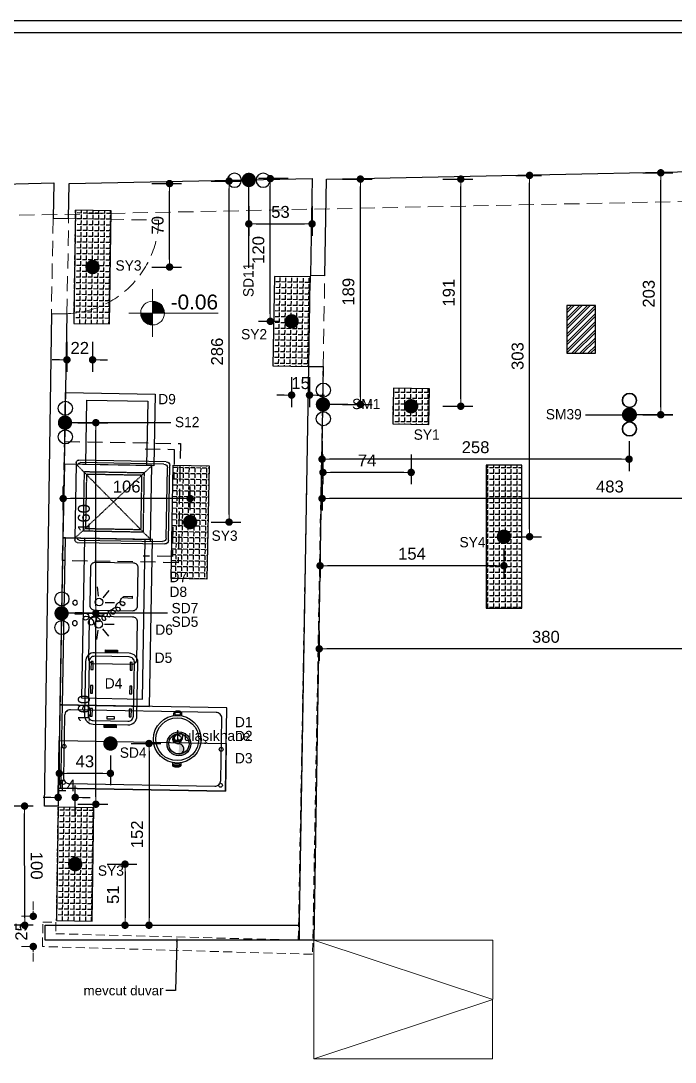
# Model space of a CAD drawing. Header units: centimetres. Extents: x 5488 to 20269, y -31398 to -19684.
# Drawn here: x 17344 to 17892, y -22799 to -21925 of the extents above; entities that cross this region are included whole.
import ezdxf
from ezdxf import colors
from ezdxf.entities.mleader import LeaderData, LeaderLine
from ezdxf.enums import TextEntityAlignment as Align
from ezdxf.math import Vec2, Vec3

# ---------------------------------------------------------------- set-up
doc = ezdxf.new("R2010")
doc.units = ezdxf.units.CM
doc.header["$PDMODE"] = 1
for name, pattern in [('( Hidden )', [0.375, 0.25, -0.125]), ('DASHDOT', [25.4, 12.7, -6.35, 0, -6.35]), ('DASHED', [0.75, 0.5, -0.25]), ('HIDDEN', [9.525, 6.35, -3.175]), ('HIDDENX2', [19.05, 12.7, -6.35])]:
    doc.linetypes.add(name, pattern=pattern)
for name, color, linetype, lineweight in [('CRC_plan_kot', 4, 'Continuous', 20), ('CRC_plan_kot_isim', 3, 'Continuous', 20), ('xxx_Auto_DIMENSION_INTERIOR', 33, 'Continuous', 0), ('xxx_Auto_Duvar_Duvar Gorunus 02', 251, 'Continuous', 9), ('xxx_Auto_Duvar_Duvar Plan Kesit', 7, 'Continuous', 30), ('xxx_Auto_Kaplama_Ahşap Tarama', 16, 'Continuous', 5), ('xxx_Auto_Merdiven_Merdiven', 163, 'Continuous', 15), ('xxx_Auto_Tasiyici_Betonarme', 1, 'Continuous', 30), ('xxx_Auto_Tefris_Silik', 252, 'Continuous', 13), ('xxx_Auto_Yardimci_Yazi', 7, 'Continuous', 9)]:
    doc.layers.add(name, color=color, linetype=linetype, lineweight=lineweight)
for name, color, linetype in [('S2000-002 Çizgi', 7, 'Continuous'), ('S2000-019 Su Tes İşaretler', 5, 'Continuous'), ('SIH', 4, 'Continuous'), ('SU', 152, 'Continuous'), ('wall', 4, 'Continuous')]:
    doc.layers.add(name, color=color, linetype=linetype)
doc.styles.add('a_Arial-50', font='arial.ttf', dxfattribs={"height": 0.125})
doc.styles.add('AUTOBAN', font='')
doc.styles.get("Standard").update_dxf_attribs({"font": 'arial.ttf'})
doc.styles.add('TAKSİM', font='GOTHIC.TTF', dxfattribs={"height": 20})
doc.styles.get('AUTOBAN').set_extended_font_data('Helvetica Normal Tr')
doc.dimstyles.new('AUTO_DIM_1-50', dxfattribs={"dimtxt": 10, "dimasz": 6.25, "dimexe": 10, "dimexo": 10, "dimgap": 5, "dimtad": 1, "dimdec": 0, "dimzin": 0, "dimdsep": 46, "dimtxsty": 'AUTOBAN', "dimblk": 'DOT', "dimcen": 5, "dimclrd": 256, "dimclre": 256, "dimclrt": 256, "dimadec": 0, "dimazin": 0, "dimtfac": 1, "dimtdec": 0, "dimtix": 1, "dimtofl": 0, "dimtmove": 1, "dimatfit": 3, "dimfxl": 15, "dimfxlon": 1, "dimtolj": 1, "dimtzin": 0, "dimlwd": -1, "dimlwe": -1, "dimarcsym": 0})
pattern_1 = [(178.961003, (0, -21.078), (-0.088661, -4.8886961), [3.556, -1.3335]), (268.961003, (0, -21.078), (4.8886961, -0.088661), [3.556, -1.3335])]

# ---------------------------------------------------------------- blocks, each defined once
blk = doc.blocks.new('level_50')
for points in [[(10, 0, 0.414214), (0, 10), (0, 0)], [(0, 0), (-10, 0, 0.414214), (0, -10)]]:
    blk.add_hatch(color=256).paths.add_polyline_path(points)
for p, q in [((0, 0), (0, 20)), ((-20, 0), (0, 0)), ((0, -20), (0, 0)), ((0, 0), (55, 0))]:
    blk.add_line(p, q)
blk.add_circle((0, 0), 10)
blk = doc.blocks.new('level')
blk.add_blockref('level_50', (0, 0))
at = {"layer": 'xxx_Auto_Yardimci_Yazi', "style": 'a_Arial-50'}
blk.add_attdef('LEVEL', text='', height=12.5, dxfattribs=at).set_placement((35, 3), align=Align.CENTER)
blk = doc.blocks.new('PLAN KOT')
at = {"layer": 'CRC_plan_kot'}
ref = blk.add_blockref('level', (-1490.6, 2495.2), dxfattribs=at)
ref.add_attrib('LEVEL', '-0.06', dxfattribs={"layer": 'CRC_plan_kot_isim', "height": 12.5, "style": 'a_Arial-50'}).set_placement((-1455.6, 2498.2), align=Align.CENTER)
blk = doc.blocks.new('_DOT')
at = {"color": 0, "linetype": 'ByBlock', "lineweight": 0}
blk.add_line((-0.5, 0), (-1, 0), dxfattribs=at)
at = {"linetype": 'ByBlock', "lineweight": 0, "const_width": 0.5}
blk.add_lwpolyline([(-0.25, 0, 1), (0.25, 0, 1)], format="xyb", close=True, dxfattribs=at)
blk = doc.blocks.new('*D205')
at = {"layer": 'Defpoints', "color": 0, "linetype": '( Hidden )', "ltscale": 30, "transparency": 16777216}
for p in [(17354.01, -22676.83), (17361.77, -22676.83), (17361.77, -22702.2)]:
    blk.add_point(p, dxfattribs=at)
at = {"layer": 'xxx_Auto_Duvar_Duvar Gorunus 02', "ltscale": 30, "transparency": 16777216}
for p, q in [((17354.01, -22670.58), (17354.01, -22664.33)), ((17354.01, -22676.83), (17344.01, -22676.83)), ((17354.01, -22702.2), (17344.01, -22702.2)), ((17354.01, -22708.45), (17354.01, -22714.7))]:
    blk.add_line(p, q, dxfattribs=at)
at = {"layer": 'xxx_Auto_Duvar_Duvar Gorunus 02', "linetype": '( Hidden )', "ltscale": 30, "transparency": 16777216, "xscale": 6.25, "yscale": 6.25, "zscale": 6.25}
for p, rotation in [((17354.01, -22676.83), 270), ((17354.01, -22702.2), 90)]:
    blk.add_blockref('_DOT', p, dxfattribs=dict(at, rotation=rotation))
at = {"layer": 'xxx_Auto_Duvar_Duvar Gorunus 02', "linetype": '( Hidden )', "ltscale": 30, "transparency": 16777216, "insert": (17344.01, -22689.51), "char_height": 10, "attachment_point": 5, "rotation": 90, "style": 'AUTOBAN'}
blk.add_mtext('\\A1;25', dxfattribs=at)
blk = doc.blocks.new('k2')
at = {"layer": 'xxx_Auto_Tasiyici_Betonarme'}
blk.add_lwpolyline([(-0.24, 0), (-0.24, -0.4), (0, -0.4), (0, 0)], close=True, dxfattribs=at)
blk = doc.blocks.new('*D204')
at = {"transparency": 16777216}
for p, q in [((17353.86, -22584.34), (17336.74, -22584.37)), ((17346.87, -22678.1), (17346.74, -22590.6)), ((17354.01, -22684.34), (17336.88, -22684.36))]:
    blk.add_line(p, q, dxfattribs=at)
at = {"layer": 'Defpoints', "color": 0, "transparency": 16777216}
for p in [(17346.74, -22584.35), (17363.86, -22584.33), (17364.01, -22684.32)]:
    blk.add_point(p, dxfattribs=at)
at = {"transparency": 16777216, "xscale": 6.25, "yscale": 6.25, "zscale": 6.25}
for p, rotation in [((17346.74, -22584.35), 90.0836130230831), ((17346.88, -22684.35), 270.0836130230831)]:
    blk.add_blockref('_DOT', p, dxfattribs=dict(at, rotation=rotation))
at = {"transparency": 16777216, "insert": (17356.81, -22634.34), "char_height": 10, "attachment_point": 5, "rotation": 270.08361, "style": 'AUTOBAN'}
blk.add_mtext('\\A1;100', dxfattribs=at)
blk = doc.blocks.new('A$C7E7D3E18')
at = {"layer": 'SIH', "linetype": 'Continuous', "const_width": 6}
blk.add_lwpolyline([(3, 6, 1), (9, 6, 1)], format="xyb", close=True, dxfattribs=at)
blk = doc.blocks.new('A$C6E87713E')
at = {"layer": 'S2000-019 Su Tes İşaretler'}
for centre in [(5.89, 6.3), (29.89, 6.3)]:
    blk.add_circle(centre, 5.89, dxfattribs=at)
blk.add_blockref('A$C7E7D3E18', (11.95, 0))
blk = doc.blocks.new('*D270')
at = {"transparency": 16777216}
for p, q in [((17697.61, -22058.28), (17722.61, -22058.28)), ((17712.61, -22242.62), (17712.61, -22064.53)), ((17697.61, -22248.87), (17722.61, -22248.87))]:
    blk.add_line(p, q, dxfattribs=at)
at = {"layer": 'Defpoints', "color": 0, "transparency": 16777216}
for p in [(17599.96, -22058.28), (17712.61, -22058.28), (17670.99, -22248.87)]:
    blk.add_point(p, dxfattribs=at)
at = {"transparency": 16777216, "xscale": 6.25, "yscale": 6.25, "zscale": 6.25}
for p, rotation in [((17712.61, -22058.28), 90), ((17712.61, -22248.87), 270)]:
    blk.add_blockref('_DOT', p, dxfattribs=dict(at, rotation=rotation))
at = {"transparency": 16777216, "insert": (17702.61, -22153.58), "char_height": 10, "attachment_point": 5, "rotation": 90, "style": 'AUTOBAN'}
blk.add_mtext('\\A1;191', dxfattribs=at)
blk = doc.blocks.new('*D271')
at = {"transparency": 16777216}
for p, q in [((17597, -22289.38), (17597, -22314.38)), ((17670.99, -22289.38), (17670.99, -22314.38)), ((17664.74, -22304.38), (17603.25, -22304.38))]:
    blk.add_line(p, q, dxfattribs=at)
at = {"layer": 'Defpoints', "color": 0, "transparency": 16777216}
for p in [(17597, -22250.38), (17670.99, -22248.87), (17597, -22304.38)]:
    blk.add_point(p, dxfattribs=at)
at = {"transparency": 16777216, "xscale": 6.25, "yscale": 6.25, "zscale": 6.25, "rotation": 180}
blk.add_blockref('_DOT', (17597, -22304.38), dxfattribs=at)
at = {"transparency": 16777216, "xscale": 6.25, "yscale": 6.25, "zscale": 6.25}
blk.add_blockref('_DOT', (17670.99, -22304.38), dxfattribs=at)
at = {"transparency": 16777216, "insert": (17634, -22294.38), "char_height": 10, "attachment_point": 5, "style": 'AUTOBAN'}
blk.add_mtext('\\A1;74', dxfattribs=at)
blk = doc.blocks.new('*D272')
at = {"transparency": 16777216}
for p, q in [((17594.58, -22368.34), (17594.58, -22392.71)), ((17748.77, -22368.34), (17748.77, -22392.71)), ((17742.52, -22382.71), (17600.83, -22382.71))]:
    blk.add_line(p, q, dxfattribs=at)
at = {"layer": 'Defpoints', "color": 0, "transparency": 16777216}
for p in [(17594.58, -22358.34), (17748.77, -22358.34), (17594.58, -22382.71)]:
    blk.add_point(p, dxfattribs=at)
at = {"transparency": 16777216, "xscale": 6.25, "yscale": 6.25, "zscale": 6.25, "rotation": 180}
blk.add_blockref('_DOT', (17594.58, -22382.71), dxfattribs=at)
at = {"transparency": 16777216, "xscale": 6.25, "yscale": 6.25, "zscale": 6.25}
blk.add_blockref('_DOT', (17748.77, -22382.71), dxfattribs=at)
at = {"transparency": 16777216, "insert": (17671.67, -22372.71), "char_height": 10, "attachment_point": 5, "style": 'AUTOBAN'}
blk.add_mtext('\\A1;154', dxfattribs=at)
blk = doc.blocks.new('*D273')
at = {"transparency": 16777216}
for p, q in [((17758.77, -22055.19), (17780.31, -22055.19)), ((17770.31, -22352.09), (17770.31, -22061.44)), ((17758.77, -22358.34), (17780.31, -22358.34))]:
    blk.add_line(p, q, dxfattribs=at)
at = {"layer": 'Defpoints', "color": 0, "transparency": 16777216}
for p in [(17748.77, -22055.19), (17770.31, -22055.19), (17748.77, -22358.34)]:
    blk.add_point(p, dxfattribs=at)
at = {"transparency": 16777216, "xscale": 6.25, "yscale": 6.25, "zscale": 6.25}
for p, rotation in [((17770.31, -22055.19), 90), ((17770.31, -22358.34), 270)]:
    blk.add_blockref('_DOT', p, dxfattribs=dict(at, rotation=rotation))
at = {"transparency": 16777216, "insert": (17760.31, -22206.77), "char_height": 10, "attachment_point": 5, "rotation": 90, "style": 'AUTOBAN'}
blk.add_mtext('\\A1;303', dxfattribs=at)
blk = doc.blocks.new('*D277')
at = {"transparency": 16777216}
for p, q in [((17865.35, -22053), (17890.35, -22053)), ((17880.35, -22249.75), (17880.35, -22059.25)), ((17865.35, -22256), (17890.35, -22256))]:
    blk.add_line(p, q, dxfattribs=at)
at = {"layer": 'Defpoints', "color": 0, "transparency": 16777216}
for p in [(17854.38, -22053), (17880.35, -22053), (17854.38, -22256)]:
    blk.add_point(p, dxfattribs=at)
at = {"transparency": 16777216, "xscale": 6.25, "yscale": 6.25, "zscale": 6.25}
for p, rotation in [((17880.35, -22053), 90), ((17880.35, -22256), 270)]:
    blk.add_blockref('_DOT', p, dxfattribs=dict(at, rotation=rotation))
at = {"transparency": 16777216, "insert": (17870.35, -22154.5), "char_height": 10, "attachment_point": 5, "rotation": 90, "style": 'AUTOBAN'}
blk.add_mtext('\\A1;203', dxfattribs=at)
blk = doc.blocks.new('*D278')
at = {"transparency": 16777216}
for p, q in [((17596.25, -22278.29), (17596.25, -22303.29)), ((17853.77, -22278.29), (17853.77, -22303.29)), ((17847.52, -22293.29), (17602.5, -22293.29))]:
    blk.add_line(p, q, dxfattribs=at)
at = {"layer": 'Defpoints', "color": 0, "transparency": 16777216}
for p in [(17853.77, -22256), (17596.25, -22265.11), (17596.25, -22293.29)]:
    blk.add_point(p, dxfattribs=at)
at = {"transparency": 16777216, "xscale": 6.25, "yscale": 6.25, "zscale": 6.25, "rotation": 180}
blk.add_blockref('_DOT', (17596.25, -22293.29), dxfattribs=at)
at = {"transparency": 16777216, "xscale": 6.25, "yscale": 6.25, "zscale": 6.25}
blk.add_blockref('_DOT', (17853.77, -22293.29), dxfattribs=at)
at = {"transparency": 16777216, "insert": (17725.01, -22283.29), "char_height": 10, "attachment_point": 5, "style": 'AUTOBAN'}
blk.add_mtext('\\A1;258', dxfattribs=at)
blk = doc.blocks.new('*D279')
at = {"transparency": 16777216}
for p, q in [((17613.41, -22058.28), (17638.41, -22058.28)), ((17628.41, -22241.13), (17628.41, -22064.53)), ((17613.41, -22247.38), (17638.41, -22247.38))]:
    blk.add_line(p, q, dxfattribs=at)
at = {"layer": 'Defpoints', "color": 0, "transparency": 16777216}
for p in [(17599.96, -22058.28), (17628.41, -22058.28), (17597, -22247.38)]:
    blk.add_point(p, dxfattribs=at)
at = {"transparency": 16777216, "xscale": 6.25, "yscale": 6.25, "zscale": 6.25}
for p, rotation in [((17628.41, -22058.28), 90), ((17628.41, -22247.38), 270)]:
    blk.add_blockref('_DOT', p, dxfattribs=dict(at, rotation=rotation))
at = {"transparency": 16777216, "insert": (17618.41, -22152.83), "char_height": 10, "attachment_point": 5, "rotation": 90, "style": 'AUTOBAN'}
blk.add_mtext('\\A1;189', dxfattribs=at)
blk = doc.blocks.new('*D282')
at = {"transparency": 16777216}
for p, q in [((17593.87, -22437.4), (17593.87, -22462.4)), ((17974.12, -22437.4), (17974.12, -22462.4)), ((17967.87, -22452.4), (17600.12, -22452.4))]:
    blk.add_line(p, q, dxfattribs=at)
at = {"layer": 'Defpoints', "color": 0, "transparency": 16777216}
for p in [(17593.87, -22418.34), (17974.12, -22418.34), (17593.87, -22452.4)]:
    blk.add_point(p, dxfattribs=at)
at = {"transparency": 16777216, "xscale": 6.25, "yscale": 6.25, "zscale": 6.25, "rotation": 180}
blk.add_blockref('_DOT', (17593.87, -22452.4), dxfattribs=at)
at = {"transparency": 16777216, "xscale": 6.25, "yscale": 6.25, "zscale": 6.25}
blk.add_blockref('_DOT', (17974.12, -22452.4), dxfattribs=at)
at = {"transparency": 16777216, "insert": (17783.99, -22442.4), "char_height": 10, "attachment_point": 5, "style": 'AUTOBAN'}
blk.add_mtext('\\A1;380', dxfattribs=at)
blk = doc.blocks.new('*D285')
at = {"transparency": 16777216}
for p, q in [((17391.51, -22422.61), (17416.51, -22422.61)), ((17406.51, -22576.54), (17406.51, -22428.86)), ((17391.51, -22582.79), (17416.51, -22582.79))]:
    blk.add_line(p, q, dxfattribs=at)
at = {"layer": 'Defpoints', "color": 0, "transparency": 16777216}
for p in [(17377.8, -22422.61), (17406.51, -22422.61), (17374.9, -22582.79)]:
    blk.add_point(p, dxfattribs=at)
at = {"transparency": 16777216, "xscale": 6.25, "yscale": 6.25, "zscale": 6.25}
for p, rotation in [((17406.51, -22422.61), 90), ((17406.51, -22582.79), 270)]:
    blk.add_blockref('_DOT', p, dxfattribs=dict(at, rotation=rotation))
at = {"transparency": 16777216, "insert": (17396.51, -22502.7), "char_height": 10, "attachment_point": 5, "rotation": 90, "style": 'AUTOBAN'}
blk.add_mtext('\\A1;160', dxfattribs=at)
blk = doc.blocks.new('*D286')
at = {"transparency": 16777216}
for p, q in [((17375.81, -22541.89), (17375.81, -22566.89)), ((17418.73, -22541.89), (17418.73, -22566.89)), ((17412.48, -22556.89), (17382.06, -22556.89))]:
    blk.add_line(p, q, dxfattribs=at)
at = {"layer": 'Defpoints', "color": 0, "transparency": 16777216}
for p in [(17375.81, -22531.87), (17418.73, -22531.87), (17375.81, -22556.89)]:
    blk.add_point(p, dxfattribs=at)
at = {"transparency": 16777216, "xscale": 6.25, "yscale": 6.25, "zscale": 6.25, "rotation": 180}
blk.add_blockref('_DOT', (17375.81, -22556.89), dxfattribs=at)
at = {"transparency": 16777216, "xscale": 6.25, "yscale": 6.25, "zscale": 6.25}
blk.add_blockref('_DOT', (17418.73, -22556.89), dxfattribs=at)
at = {"transparency": 16777216, "insert": (17397.27, -22546.89), "char_height": 10, "attachment_point": 5, "style": 'AUTOBAN'}
blk.add_mtext('\\A1;43', dxfattribs=at)
blk = doc.blocks.new('*D287')
at = {"transparency": 16777216}
for p, q in [((17436.09, -22531.87), (17461.09, -22531.87)), ((17451.09, -22538.12), (17451.09, -22678.07)), ((17436.09, -22684.32), (17461.09, -22684.32))]:
    blk.add_line(p, q, dxfattribs=at)
at = {"layer": 'Defpoints', "color": 0, "transparency": 16777216}
for p in [(17418.73, -22531.87), (17418.73, -22684.32), (17451.09, -22684.32)]:
    blk.add_point(p, dxfattribs=at)
at = {"transparency": 16777216, "xscale": 6.25, "yscale": 6.25, "zscale": 6.25}
for p, rotation in [((17451.09, -22531.87), 90), ((17451.09, -22684.32), 270)]:
    blk.add_blockref('_DOT', p, dxfattribs=dict(at, rotation=rotation))
at = {"transparency": 16777216, "insert": (17441.09, -22608.1), "char_height": 10, "attachment_point": 5, "rotation": 90, "style": 'AUTOBAN'}
blk.add_mtext('\\A1;152', dxfattribs=at)
blk = doc.blocks.new('*D288')
at = {"transparency": 16777216}
for p, q in [((17415.98, -22633.1), (17440.98, -22633.1)), ((17430.98, -22639.35), (17430.98, -22678.07)), ((17415.98, -22684.32), (17440.98, -22684.32))]:
    blk.add_line(p, q, dxfattribs=at)
at = {"layer": 'Defpoints', "color": 0, "transparency": 16777216}
for p in [(17389.18, -22633.1), (17386.18, -22684.32), (17430.98, -22684.32)]:
    blk.add_point(p, dxfattribs=at)
at = {"transparency": 16777216, "xscale": 6.25, "yscale": 6.25, "zscale": 6.25}
for p, rotation in [((17430.98, -22633.1), 90), ((17430.98, -22684.32), 270)]:
    blk.add_blockref('_DOT', p, dxfattribs=dict(at, rotation=rotation))
at = {"transparency": 16777216, "insert": (17420.98, -22658.71), "char_height": 10, "attachment_point": 5, "rotation": 90, "style": 'AUTOBAN'}
blk.add_mtext('\\A1;51', dxfattribs=at)
blk = doc.blocks.new('*D289')
at = {"transparency": 16777216}
for p, q in [((17374.87, -22577.07), (17374.87, -22567.07)), ((17389.18, -22592.07), (17389.18, -22567.07)), ((17368.62, -22577.07), (17362.37, -22577.07)), ((17395.43, -22577.07), (17401.68, -22577.07))]:
    blk.add_line(p, q, dxfattribs=at)
at = {"layer": 'Defpoints', "color": 0, "transparency": 16777216}
for p in [(17374.87, -22577.07), (17374.87, -22584.33), (17389.18, -22633.1)]:
    blk.add_point(p, dxfattribs=at)
at = {"transparency": 16777216, "xscale": 6.25, "yscale": 6.25, "zscale": 6.25}
blk.add_blockref('_DOT', (17374.87, -22577.07), dxfattribs=at)
at = {"transparency": 16777216, "xscale": 6.25, "yscale": 6.25, "zscale": 6.25, "rotation": 180}
blk.add_blockref('_DOT', (17389.18, -22577.07), dxfattribs=at)
at = {"transparency": 16777216, "insert": (17382.02, -22567.07), "char_height": 10, "attachment_point": 5, "style": 'AUTOBAN'}
blk.add_mtext('\\A1;14', dxfattribs=at)
blk = doc.blocks.new('*D290')
at = {"transparency": 16777216}
for p, q in [((17382.24, -22194.91), (17382.24, -22219.91)), ((17403.76, -22194.91), (17403.76, -22219.91)), ((17375.99, -22209.91), (17369.74, -22209.91)), ((17410.01, -22209.91), (17416.26, -22209.91))]:
    blk.add_line(p, q, dxfattribs=at)
at = {"layer": 'Defpoints', "color": 0, "transparency": 16777216}
for p in [(17403.76, -22132.1), (17382.24, -22171.24), (17382.24, -22209.91)]:
    blk.add_point(p, dxfattribs=at)
at = {"transparency": 16777216, "xscale": 6.25, "yscale": 6.25, "zscale": 6.25}
blk.add_blockref('_DOT', (17382.24, -22209.91), dxfattribs=at)
at = {"transparency": 16777216, "xscale": 6.25, "yscale": 6.25, "zscale": 6.25, "rotation": 180}
blk.add_blockref('_DOT', (17403.76, -22209.91), dxfattribs=at)
at = {"transparency": 16777216, "insert": (17393, -22199.91), "char_height": 10, "attachment_point": 5, "style": 'AUTOBAN'}
blk.add_mtext('\\A1;22', dxfattribs=at)
blk = doc.blocks.new('*D291')
at = {"transparency": 16777216}
for p, q in [((17453.36, -22062.02), (17478.36, -22062.02)), ((17468.36, -22125.85), (17468.36, -22068.27)), ((17453.36, -22132.1), (17478.36, -22132.1))]:
    blk.add_line(p, q, dxfattribs=at)
at = {"layer": 'Defpoints', "color": 0, "transparency": 16777216}
for p in [(17384.22, -22062.02), (17468.36, -22062.02), (17403.76, -22132.1)]:
    blk.add_point(p, dxfattribs=at)
at = {"transparency": 16777216, "xscale": 6.25, "yscale": 6.25, "zscale": 6.25}
for p, rotation in [((17468.36, -22062.02), 90), ((17468.36, -22132.1), 270)]:
    blk.add_blockref('_DOT', p, dxfattribs=dict(at, rotation=rotation))
at = {"transparency": 16777216, "insert": (17458.36, -22097.06), "char_height": 10, "attachment_point": 5, "rotation": 90, "style": 'AUTOBAN'}
blk.add_mtext('\\A1;70', dxfattribs=at)
blk = doc.blocks.new('*D292')
at = {"transparency": 16777216}
for p, q in [((17567.85, -22057.89), (17542.85, -22057.89)), ((17552.85, -22171.38), (17552.85, -22064.14)), ((17560.73, -22177.63), (17542.85, -22177.63))]:
    blk.add_line(p, q, dxfattribs=at)
at = {"layer": 'Defpoints', "color": 0, "transparency": 16777216}
for p in [(17552.85, -22057.89), (17587.9, -22057.89), (17570.73, -22177.63)]:
    blk.add_point(p, dxfattribs=at)
at = {"transparency": 16777216, "xscale": 6.25, "yscale": 6.25, "zscale": 6.25}
for p, rotation in [((17552.85, -22057.89), 90), ((17552.85, -22177.63), 270)]:
    blk.add_blockref('_DOT', p, dxfattribs=dict(at, rotation=rotation))
at = {"transparency": 16777216, "insert": (17542.85, -22117.76), "char_height": 10, "attachment_point": 5, "rotation": 90, "style": 'AUTOBAN'}
blk.add_mtext('\\A1;120', dxfattribs=at)
blk = doc.blocks.new('*D293')
at = {"transparency": 16777216}
for p, q in [((17534.83, -22080.88), (17534.83, -22105.88)), ((17587.9, -22080.88), (17587.9, -22105.88)), ((17541.08, -22095.88), (17581.65, -22095.88))]:
    blk.add_line(p, q, dxfattribs=at)
at = {"layer": 'Defpoints', "color": 0, "transparency": 16777216}
for p in [(17534.83, -22058.96), (17587.9, -22057.89), (17587.9, -22095.88)]:
    blk.add_point(p, dxfattribs=at)
at = {"transparency": 16777216, "xscale": 6.25, "yscale": 6.25, "zscale": 6.25, "rotation": 180}
blk.add_blockref('_DOT', (17534.83, -22095.88), dxfattribs=at)
at = {"transparency": 16777216, "xscale": 6.25, "yscale": 6.25, "zscale": 6.25}
blk.add_blockref('_DOT', (17587.9, -22095.88), dxfattribs=at)
at = {"transparency": 16777216, "insert": (17561.36, -22085.88), "char_height": 10, "attachment_point": 5, "style": 'AUTOBAN'}
blk.add_mtext('\\A1;53', dxfattribs=at)
blk = doc.blocks.new('*D294')
at = {"transparency": 16777216}
for p, q in [((17570.73, -22224.52), (17570.73, -22249.52)), ((17585.73, -22224.52), (17585.73, -22249.52)), ((17564.48, -22239.52), (17558.23, -22239.52)), ((17591.98, -22239.52), (17598.23, -22239.52))]:
    blk.add_line(p, q, dxfattribs=at)
at = {"layer": 'Defpoints', "color": 0, "transparency": 16777216}
for p in [(17570.73, -22177.63), (17585.73, -22177.9), (17585.73, -22239.52)]:
    blk.add_point(p, dxfattribs=at)
at = {"transparency": 16777216, "xscale": 6.25, "yscale": 6.25, "zscale": 6.25}
blk.add_blockref('_DOT', (17570.73, -22239.52), dxfattribs=at)
at = {"transparency": 16777216, "xscale": 6.25, "yscale": 6.25, "zscale": 6.25, "rotation": 180}
blk.add_blockref('_DOT', (17585.73, -22239.52), dxfattribs=at)
at = {"transparency": 16777216, "insert": (17578.23, -22229.52), "char_height": 10, "attachment_point": 5, "style": 'AUTOBAN'}
blk.add_mtext('\\A1;15', dxfattribs=at)
blk = doc.blocks.new('*D295')
at = {"transparency": 16777216}
for p, q in [((17379.12, -22336.09), (17379.12, -22316.32)), ((17485.59, -22336.09), (17485.59, -22316.32)), ((17479.34, -22326.32), (17385.37, -22326.32))]:
    blk.add_line(p, q, dxfattribs=at)
at = {"layer": 'Defpoints', "color": 0, "transparency": 16777216}
for p in [(17379.12, -22326.32), (17379.12, -22346.09), (17485.59, -22346.09)]:
    blk.add_point(p, dxfattribs=at)
at = {"transparency": 16777216, "xscale": 6.25, "yscale": 6.25, "zscale": 6.25, "rotation": 180}
blk.add_blockref('_DOT', (17379.12, -22326.32), dxfattribs=at)
at = {"transparency": 16777216, "xscale": 6.25, "yscale": 6.25, "zscale": 6.25}
blk.add_blockref('_DOT', (17485.59, -22326.32), dxfattribs=at)
at = {"transparency": 16777216, "insert": (17432.35, -22316.32), "char_height": 10, "attachment_point": 5, "style": 'AUTOBAN'}
blk.add_mtext('\\A1;106', dxfattribs=at)
blk = doc.blocks.new('*D296')
at = {"transparency": 16777216}
for p, q in [((17503.24, -22059.95), (17528.24, -22059.95)), ((17518.24, -22339.84), (17518.24, -22066.2)), ((17503.24, -22346.09), (17528.24, -22346.09))]:
    blk.add_line(p, q, dxfattribs=at)
at = {"layer": 'Defpoints', "color": 0, "transparency": 16777216}
for p in [(17486.06, -22059.95), (17518.24, -22059.95), (17485.59, -22346.09)]:
    blk.add_point(p, dxfattribs=at)
at = {"transparency": 16777216, "xscale": 6.25, "yscale": 6.25, "zscale": 6.25}
for p, rotation in [((17518.24, -22059.95), 90), ((17518.24, -22346.09), 270)]:
    blk.add_blockref('_DOT', p, dxfattribs=dict(at, rotation=rotation))
at = {"transparency": 16777216, "insert": (17508.24, -22203.02), "char_height": 10, "attachment_point": 5, "rotation": 90, "style": 'AUTOBAN'}
blk.add_mtext('\\A1;286', dxfattribs=at)
blk = doc.blocks.new('*D305')
at = {"transparency": 16777216}
for p, q in [((17596.25, -22311.29), (17596.25, -22336.29)), ((18079.12, -22311.29), (18079.12, -22336.29)), ((18072.87, -22326.29), (17602.5, -22326.29))]:
    blk.add_line(p, q, dxfattribs=at)
at = {"layer": 'Defpoints', "color": 0, "transparency": 16777216}
for p in [(18079.12, -22238.34), (17596.25, -22290.79), (17596.25, -22326.29)]:
    blk.add_point(p, dxfattribs=at)
at = {"transparency": 16777216, "xscale": 6.25, "yscale": 6.25, "zscale": 6.25, "rotation": 180}
blk.add_blockref('_DOT', (17596.25, -22326.29), dxfattribs=at)
at = {"transparency": 16777216, "xscale": 6.25, "yscale": 6.25, "zscale": 6.25}
blk.add_blockref('_DOT', (18079.12, -22326.29), dxfattribs=at)
at = {"transparency": 16777216, "insert": (17837.68, -22316.29), "char_height": 10, "attachment_point": 5, "style": 'AUTOBAN'}
blk.add_mtext('\\A1;483', dxfattribs=at)
blk = doc.blocks.new('A$C7ED97EAE')
at = {"layer": 'S2000-002 Çizgi', "color": 1}
for p, q in [((3.5, 88.5), (65.5, 88.5)), ((3.5, 15), (3.5, 88.5)), ((65.5, 88.5), (65.5, 15)), ((0, 3), (0, 76.5)), ((2, 78.5), (3.5, 78.5)), ((2, 5), (2, 75)), ((3.5, 78.5), (65.5, 78.5)), ((3.5, 76.5), (3.5, 76.5)), ((65.5, 78.5), (67, 78.5)), ((65.5, 76.5), (65.5, 76.5)), ((67, 75), (67, 5)), ((69, 76.5), (69, 3)), ((65.5, 15), (3.5, 15)), ((67, 15), (65.5, 15)), ((66, 0), (3, 0)), ((64, 2), (5, 2))]:
    blk.add_line(p, q, dxfattribs=at)
at = {"layer": 'S2000-002 Çizgi', "color": 1, "linetype": 'DASHED'}
for p, q in [((65.5, 78.5), (3.5, 15)), ((65.5, 15), (3.5, 78.5))]:
    blk.add_line(p, q, dxfattribs=at)
for points in [[(9.5, 21.5), (59.5, 21.5), (59.5, 71.5), (9.5, 71.5)], [(11.5, 23.5), (57.5, 23.5), (57.5, 69.5), (11.5, 69.5)]]:
    blk.add_lwpolyline(points, close=True, dxfattribs=at)
at = {"layer": 'S2000-002 Çizgi', "color": 1}
for centre, radius, start, end in [((2, 76.5), 2, 90, 180), ((3.5, 75), 1.5, 90, 180), ((65.5, 75), 1.5, 0, 90), ((67, 76.5), 2, 0, 90), ((3, 3), 3, 180, 270), ((5, 5), 3, 180, 270), ((64, 5), 3, 270, 0), ((66, 3), 3, 270, 0)]:
    blk.add_arc(centre, radius, start, end, dxfattribs=at)
blk = doc.blocks.new('A$C482e6717')
at = {"layer": 'S2000-002 Çizgi', "color": 1}
for points in [[(3.74, 23.45), (2, 23.45, 0.414214), (0, 21.45), (0, 18.55, 0.414214), (2, 16.55), (3.74, 16.55)], [(43.14, 23.45), (44.87, 23.45, -0.414214), (46.87, 21.45), (46.87, 18.55, -0.414214), (44.87, 16.55), (43.14, 16.55)]]:
    blk.add_lwpolyline(points, format="xyb", dxfattribs=at)
for points in [[(2.83, 22.45), (2, 22.45, 0.414214), (1, 21.45), (1, 18.55, 0.414214), (2, 17.55), (2.83, 17.55)], [(44.05, 22.45), (44.87, 22.45, -0.414214), (45.87, 21.45), (45.87, 18.55, -0.414214), (44.87, 17.55), (44.05, 17.55)]]:
    blk.add_lwpolyline(points, format="xyb", close=True, dxfattribs=at)
for points in [[(22.08, 16.6), (24.16, 18.21), (24.16, 21.88), (22.75, 23.6)], [(23.49, 16.35), (25.16, 17.74), (25.16, 22.31), (23.76, 23.65)]]:
    blk.add_lwpolyline(points, dxfattribs=at)
for radius in [20, 18, 3.66]:
    blk.add_circle((23.44, 20), radius, dxfattribs=at)
blk = doc.blocks.new('A$C8f632d01')
at = {"layer": 'S2000-002 Çizgi'}
h = blk.add_hatch(color=1, dxfattribs=at)
edge = h.paths.add_edge_path(flags=17)
edge.add_arc((100.37, 39.02), 8.5, 0, 360)
edge = h.paths.add_edge_path()
edge.add_arc((100.37, 39.02), 10, 0, 360)
edge = h.paths.add_edge_path(flags=16)
edge.add_arc((100.37, 34.77), 4.25, 270, 450)
at = {"layer": 'S2000-002 Çizgi', "color": 1}
for points in [[(0, 0), (140, 0), (140, 70), (0, 70)], [(2, 70), (0, 70), (0, 0), (2, 0)], [(0, 40), (140, 40), (140, 0), (0, 0)]]:
    blk.add_lwpolyline(points, close=True, dxfattribs=at)
blk.add_lwpolyline([(9, 4), (131, 4, 0.414214), (136, 9), (136, 61, 0.414214), (131, 66), (9, 66, 0.414214), (4, 61), (4, 9, 0.414214)], format="xyb", close=True, dxfattribs=at)
for centre, radius in [((100.37, 39.02), 10), ((100.37, 39.02), 8.5), ((4.15, 35.09), 1.65), ((135.85, 35.09), 1.65), ((4.15, 4.91), 1.65), ((135.85, 4.91), 1.65)]:
    blk.add_circle(centre, radius, dxfattribs=at)
for centre, start, end in [((100.37, 43.27), 90, 270), ((100.37, 34.77), 270, 90)]:
    blk.add_arc(centre, 4.25, start, end, dxfattribs=at)
blk = doc.blocks.new('A$C7BE05278')
at = {"layer": 'S2000-002 Çizgi'}
h = blk.add_hatch(color=256, dxfattribs=at)
h.paths.add_polyline_path([(4.65, 9.9, -0.025454), (4.81, 10.42, 0.278063), (0.77, 7.52), (1.23, 7.32, -0.265675)])
h.paths.add_polyline_path([(5.35, 10.43, 0.028094), (4.81, 10.42, 0.025454), (4.65, 9.9, -0.030609), (5.18, 9.93, -0.027259)])
h.paths.add_polyline_path([(5.35, 10.43, 0.027259), (5.18, 9.93, -0.171751), (7.9, 8.98), (7.9, 8.98), (7.9, 8.98, -1.347305), (5.22, 7.15, -0.147228), (5.18, 9.93, 0.030609), (4.65, 9.9, 0.138731), (4.75, 7, 1.347306), (8.21, 9.37, 0.162476)])
h.paths.add_polyline_path([(12.46, 12.66), (12.73, 13.08, 0.483116), (4.81, 10.42, -0.028094), (5.35, 10.43, -0.470681)])
for p, q in [((14.4, 47.58), (14.34, 41.67)), ((14.4, 47.58), (14.34, 41.67)), ((15.96, 47.57), (14.4, 47.58)), ((15.96, 47.57), (14.4, 47.58)), ((15.05, 47.56), (14.97, 38.92)), ((15.9, 41.65), (15.96, 47.57)), ((15.9, 41.65), (15.96, 47.57)), ((14.34, 41.67), (15.9, 41.65)), ((14.34, 41.67), (15.9, 41.65)), ((0.47, 7.33), (0, 0.02)), ((0.47, 7.33), (0, 0.02)), ((0, 0.02), (1.86, 0)), ((1.54, 7.31), (0.47, 7.33)), ((1.54, 7.31), (0.47, 7.33)), ((1.86, 0), (1.54, 7.31)), ((1.86, 0), (1.54, 7.31))]:
    blk.add_line(p, q, dxfattribs=at)
for centre in [(6.31, 47.78), (23.47, 47.61)]:
    blk.add_circle(centre, 1.99, dxfattribs=at)
for centre, radius, start, end in [((17.83, 38.9), 2.86, 179.43001, 359.43001), ((19.09, 38.88), 1.6, 359.43001, 179.43001), ((25.13, 38.82), 7.64, 179.43001, 242.03458), ((23.49, 30.88), 5.53, 105.76632, 225.7833), ((22.59, 34.05), 2.23, 242.03458, 105.76632), ((20, 25.62), 3.8, 74.94983, 261.67628), ((20.62, 27.93), 1.41, 225.7833, 74.94983), ((15.59, 16.68), 3.77, 86.01564, 220.67721), ((18.07, 21.08), 3.83, 52.40892, 229.11119), ((16.45, 19.21), 1.37, 229.11119, 116.32433), ((19.64, 23.11), 1.26, 261.67628, 52.40892), ((4.79, 5.59), 4.31, 51.245, 156.7533), ((9.42, 8.58), 4.83, 57.01034, 197.57947), ((6.43, 7.63), 1.7, 197.57947, 51.245), ((14.42, 12.56), 4.98, 103.11986, 200.77428), ((11.21, 11.34), 1.54, 200.77428, 57.01034), ((13.69, 15.69), 1.76, 236.80878, 103.11986)]:
    blk.add_arc(centre, radius, start, end, dxfattribs=at)
blk.add_solid([(15.9, 41.65), (14.34, 41.67), (15.96, 47.57), (14.4, 47.58)], dxfattribs=at)
blk = doc.blocks.new('A$C779fab6c')
at = {"layer": 'S2000-002 Çizgi'}
for p, q in [((30.74, 91.66), (29.63, 99.47)), ((34.55, 90.43), (39.56, 96.53)), ((36.21, 86.52), (44.1, 86.52)), ((30.74, 63.23), (29.63, 55.42)), ((34.55, 64.46), (39.56, 58.36)), ((36.21, 68.37), (44.1, 68.37))]:
    blk.add_line(p, q, dxfattribs=at)
for points in [[(0, 140), (0, 0), (75, 0), (75, 140)], [(0, 140), (0, 0), (2, 0), (2, 140)], [(18, 140), (18, 6), (69, 6), (69, 140)]]:
    blk.add_lwpolyline(points, close=True, dxfattribs=at)
for points in [[(63.5, 84), (63.5, 116, 0.414214), (59.5, 120), (27.5, 120, 0.414214), (23.5, 116), (23.5, 84, 0.414214), (27.5, 80), (59.5, 80, 0.414214)], [(63.5, 70.89), (63.5, 38.89, -0.414214), (59.5, 34.89), (27.5, 34.89, -0.414214), (23.5, 38.89), (23.5, 70.89, -0.414214), (27.5, 74.89), (59.5, 74.89, -0.414214)]]:
    blk.add_lwpolyline(points, format="xyb", close=True, dxfattribs=at)
for centre in [(31.24, 86.71), (31.24, 68.17)]:
    blk.add_circle(centre, 3.19, dxfattribs=at)
at = {"layer": 'S2000-002 Çizgi', "xscale": -1, "rotation": 90}
blk.add_blockref('A$C7BE05278', (58.84, 92.15), dxfattribs=at)
blk = doc.blocks.new('A$C40B23311')
at = {"color": 1}
for p, q in [((16.56, 64.24), (26.8, 64.24)), ((16.56, 63.42), (26.8, 63.42)), ((16.56, 1.67), (26.8, 1.67)), ((16.56, 0.85), (26.8, 0.85))]:
    blk.add_line(p, q, dxfattribs=at)
for points in [[(44, 10.02), (44, 55.12, 0.414214), (36.55, 62.57), (7.45, 62.57, 0.414214), (0, 55.12), (0, 10.02, 0.414214), (7.45, 2.57), (36.55, 2.57, 0.414214)], [(41, 10.02), (41, 55.12, 0.414214), (36.55, 59.57), (7.45, 59.57, 0.414214), (3, 55.12), (3, 10.02, 0.414214), (7.45, 5.57), (36.55, 5.57, 0.414214)]]:
    blk.add_lwpolyline(points, format="xyb", close=True, dxfattribs=at)
for points in [[(16.56, 65.14), (26.8, 65.14), (26.8, 62.57), (16.56, 62.57)], [(4.67, 48.55), (6.45, 48.55), (6.45, 55.03), (4.67, 55.03)], [(37.47, 48.55), (39.25, 48.55), (39.25, 55.03), (37.47, 55.03)], [(4.67, 28.53), (6.45, 28.53), (6.45, 35.01), (4.67, 35.01)], [(37.47, 28.53), (39.25, 28.53), (39.25, 35.01), (37.47, 35.01)], [(4.67, 9.28), (6.45, 9.28), (6.45, 15.77), (4.67, 15.77)], [(25.24, 7.33), (25.24, 9.12), (18.75, 9.12), (18.75, 7.33)], [(37.47, 9.28), (39.25, 9.28), (39.25, 15.77), (37.47, 15.77)], [(16.56, 2.57), (26.8, 2.57), (26.8, 0), (16.56, 0)]]:
    blk.add_lwpolyline(points, close=True, dxfattribs=at)
blk = doc.blocks.new('*D352')
at = {"transparency": 16777216}
for p, q in [((17391.51, -22262.66), (17416.51, -22262.66)), ((17406.51, -22416.36), (17406.51, -22268.91)), ((17391.51, -22422.61), (17416.51, -22422.61))]:
    blk.add_line(p, q, dxfattribs=at)
at = {"layer": 'Defpoints', "color": 0, "transparency": 16777216}
for p in [(17380.7, -22262.66), (17406.51, -22262.66), (17377.75, -22422.61)]:
    blk.add_point(p, dxfattribs=at)
at = {"transparency": 16777216, "xscale": 6.25, "yscale": 6.25, "zscale": 6.25}
for p, rotation in [((17406.51, -22262.66), 90), ((17406.51, -22422.61), 270)]:
    blk.add_blockref('_DOT', p, dxfattribs=dict(at, rotation=rotation))
at = {"transparency": 16777216, "insert": (17396.51, -22342.64), "char_height": 10, "attachment_point": 5, "rotation": 90, "style": 'AUTOBAN'}
blk.add_mtext('\\A1;160', dxfattribs=at)

msp = doc.modelspace()

# ---------------------------------------------------------------- hatches: boundary and pattern name
h = msp.add_hatch()
h.set_pattern_fill('ANGLE', color=256, scale=0.7, angle=89.16387)
h.set_pattern_definition([(89.163871, (282.891, 940.6733), (-4.8889794, 0.0713509), [3.556, -1.3335]), (179.163871, (282.891, 940.6733), (-0.0713509, -4.8889794), [3.556, -1.3335])])
h.paths.add_polyline_path([(17388.07, -22179.38), (17418.06, -22179.81), (17419.45, -22084.82), (17389.45, -22084.39)])
h = msp.add_hatch()
h.set_pattern_fill('ANGLE', color=256, scale=0.7, angle=88.9725)
h.set_pattern_definition([(88.9725, (241.3327, 309.3053), (-4.8887138, 0.08768), [3.556, -1.3335]), (178.9725, (241.3327, 309.3053), (-0.08768, -4.8887138), [3.556, -1.3335])])
h.paths.add_polyline_path([(17586.4, -22140.41), (17556.41, -22139.87), (17555.06, -22214.86), (17585.06, -22215.39)])
h = msp.add_hatch()
h.set_pattern_fill('ANGLE', color=256, scale=0.7, angle=90)
h.set_pattern_definition([(90, (0, 0), (-4.8895, -3e-13), [3.556, -1.3335]), (180, (0, 0), (3e-13, -4.8895), [3.556, -1.3335])])
h.paths.add_polyline_path([(17686.29, -22234.18), (17656.29, -22233.57), (17655.69, -22263.56), (17685.68, -22264.17)])
h = msp.add_hatch()
h.set_pattern_fill('ANGLE', color=256, scale=0.7, angle=178.961)
h.set_pattern_definition(pattern_1)
h.paths.add_polyline_path([(17499.73, -22393.85), (17469.73, -22393.31), (17471.46, -22298.32), (17501.45, -22298.87)])
h = msp.add_hatch()
h.set_pattern_fill('ANGLE', color=256, scale=0.7, angle=178.961)
h.set_pattern_definition(pattern_1)
h.paths.add_polyline_path([(17499.73, -22393.85), (17469.73, -22393.31), (17471.46, -22298.32), (17501.45, -22298.87)])
h = msp.add_hatch()
h.set_pattern_fill('ANGLE', color=256, scale=0.7, angle=90)
h.set_pattern_definition([(90, (416.7077, 15.2187), (-4.8895, -3e-13), [3.556, -1.3335]), (180, (416.7077, 15.2187), (3e-13, -4.8895), [3.556, -1.3335])])
h.paths.add_polyline_path([(17763.77, -22298.34), (17733.77, -22298.34), (17733.77, -22418.34), (17763.77, -22418.34)])
h = msp.add_hatch()
h.set_pattern_fill('ANGLE', color=256, scale=0.7, angle=89.16387)
h.set_pattern_definition([(89.163871, (268.3085, 439.6746), (-4.8889794, 0.0713509), [3.556, -1.3335]), (179.163871, (268.3085, 439.6746), (-0.0713509, -4.8889794), [3.556, -1.3335])])
h.paths.add_polyline_path([(17373.48, -22680.37), (17403.48, -22680.81), (17404.87, -22585.82), (17374.87, -22585.38)])
at = {"layer": 'xxx_Auto_Kaplama_Ahşap Tarama'}
h = msp.add_hatch(dxfattribs=at)
h.set_pattern_fill('ANSI32', color=256, scale=0.5)
h.set_pattern_definition([(45, (10220.387, 0), (-3.367596, 3.367596), []), (45, (10222.632, 0), (-3.367596, 3.367596), [])])
h.paths.add_polyline_path([(17825.52, -22164.35), (17801.52, -22164.35), (17801.52, -22204.35), (17825.52, -22204.35)])

# ---------------------------------------------------------------- linework, layer by layer
for points in [[(16016.24, -24865.48), (20131.24, -24865.48), (20131.24, -21925.48), (16016.24, -21925.48)], [(16026.24, -24855.48), (20121.24, -24855.48), (20121.24, -21935.48), (16026.24, -21935.48)], [(17388.07, -22179.38), (17418.06, -22179.81), (17419.45, -22084.82), (17389.45, -22084.39)], [(17555.06, -22214.86), (17585.06, -22215.39), (17586.4, -22140.41), (17556.41, -22139.87)], [(17655.69, -22263.56), (17685.68, -22264.17), (17686.29, -22234.18), (17656.29, -22233.57)], [(17471.46, -22298.32), (17501.45, -22298.87), (17499.73, -22393.85), (17469.73, -22393.31)], [(17471.46, -22298.32), (17501.45, -22298.87), (17499.73, -22393.85), (17469.73, -22393.31)], [(17733.77, -22418.34), (17763.77, -22418.34), (17763.77, -22298.34), (17733.77, -22298.34)], [(17373.48, -22680.37), (17403.48, -22680.81), (17404.87, -22585.82), (17374.87, -22585.38)]]:
    msp.add_lwpolyline(points, close=True)
at = {"layer": 'S2000-002 Çizgi', "color": 1}
for points in [[(17380.07, -22297.37), (17381.16, -22237.38), (17456.15, -22238.74), (17455.06, -22298.73)], [(17398.07, -22297.7), (17399.05, -22243.71), (17450.04, -22244.63), (17449.06, -22298.63)]]:
    msp.add_lwpolyline(points, close=True, dxfattribs=at)
at = {"layer": 'S2000-002 Çizgi', "color": 1, "linetype": 'HIDDENX2'}
msp.add_lwpolyline([(17477.4, -22280.14), (17475.59, -22380.12), (17378.61, -22378.36), (17380.42, -22278.38)], close=True, dxfattribs=at)
for points in [[(17447.74, -22284.6), (17472.31, -22285.04), (17471.87, -22309.62)], [(17471.13, -22350.45), (17470.68, -22375.03), (17446.1, -22374.58)]]:
    msp.add_lwpolyline(points, dxfattribs=at)
at = {"layer": 'SU'}
for p, q in [((17534.83, -22132.6), (17534.83, -22058.96)), ((17617.92, -22247.38), (17597, -22247.38)), ((17469.32, -22262.66), (17380.61, -22262.66)), ((17817.12, -22256), (17854.38, -22256)), ((17890.41, -22256), (17853.77, -22256)), ((17466.47, -22422.61), (17377.75, -22422.61))]:
    msp.add_line(p, q, dxfattribs=at)
at = {"layer": 'xxx_Auto_Duvar_Duvar Gorunus 02', "color": 6, "linetype": '( Hidden )', "ltscale": 30}
msp.add_lwpolyline([(17372.97, -22681.89), (17372.8, -22691.45), (17576.31, -22696.87), (17585.04, -22215.39), (17597.14, -22215.61), (17588.3, -22708.72), (17361.77, -22702.2), (17362.07, -22681.69)], close=True, dxfattribs=at)
at = {"layer": 'xxx_Auto_Duvar_Duvar Plan Kesit'}
msp.add_lwpolyline([(17084.85, -22081.2), (17085.12, -22068.94), (17371.12, -22061.47), (17370.69, -22091.14), (17383.68, -22091.38), (17384.22, -22062.02), (17587.9, -22057.89), (17586.43, -22139), (17598.51, -22139.21), (17599.96, -22058.28), (18563.5, -22038.28), (18561.49, -22923.93), (18640.77, -22923.93), (18640.24, -22701.09), (18651.04, -22701.04), (18650.98, -22673.72), (18639.25, -22673.75), (18639.62, -22633.61), (18620.69, -22633.85), (18626.35, -22334.51)], dxfattribs=at)
for points in [[(17363.49, -22584.33), (17369.52, -22171.13), (17382.23, -22171.37), (17374.87, -22584.33)], [(17577.18, -22696.82), (17585.04, -22215.39), (17597.14, -22215.61), (17589.37, -22696.82)], [(17577.18, -22696.82), (17364.01, -22696.82), (17364.01, -22684.32), (17577.18, -22684.32)]]:
    msp.add_lwpolyline(points, close=True, dxfattribs=at)
at = {"layer": 'xxx_Auto_Merdiven_Merdiven'}
msp.add_lwpolyline([(17589.37, -22696.82), (17739.37, -22696.82), (17739.28, -22796.45), (17589.28, -22796.45)], close=True, dxfattribs=at)
msp.add_lwpolyline([(17589.33, -22696.82), (17739.37, -22746.64), (17589.41, -22796.45)], dxfattribs=at)
at = {"layer": 'xxx_Auto_Tefris_Silik', "linetype": 'HIDDEN', "ltscale": 2}
for points in [[(18996.77, -24402), (18977.12, -22062.73), (18573.9, -22063.11), (17072.27, -22094.25)], [(17370.69, -22091.14), (17369.24, -22171.13)], [(17382.23, -22171.37), (17383.68, -22091.38)], [(17586.43, -22139), (17585.06, -22215.39)], [(17597.14, -22215.61), (17598.51, -22139.21)], [(17597.14, -22215.61), (17598.51, -22139.21)]]:
    msp.add_lwpolyline(points, dxfattribs=at)
msp.add_lwpolyline([(17379.19, -22091.29), (17459.17, -22092.74, -0.414214), (17377.74, -22171.28)], format="xyb", dxfattribs=at)

# ---------------------------------------------------------------- block references
for name, p, rotation in [('A$C7E7D3E18', (17397.76, -22126.1), 270), ('A$C7E7D3E18', (17564.73, -22171.63), 270), ('A$C7E7D3E18', (17664.99, -22242.87), 270), ('A$C7E7D3E18', (17479.59, -22340.09), 270), ('A$C7E7D3E18', (17742.77, -22352.34), 270), ('A$C779fab6c', (17376.41, -22499.34), 358.9610026648418), ('A$C40B23311', (17396.82, -22518.08), 358.9610026648427), ('A$C8f632d01', (17375.14, -22569.33), 358.9610026648418), ('A$C482e6717', (17455.22, -22504.45), 268.9610026648418), ('A$C7E7D3E18', (17412.73, -22525.87), 270), ('A$C7E7D3E18', (17383.18, -22627.1), 270)]:
    msp.add_blockref(name, p, dxfattribs=dict(rotation=rotation))
at = {"xscale": 100, "yscale": 100, "zscale": 100}
msp.add_blockref('k2', (17825.52, -22164.35), dxfattribs=at)
at = {"layer": 'S2000-002 Çizgi', "color": 1, "xscale": -1, "rotation": 88.96100266484186}
msp.add_blockref('A$C7ED97EAE', (17468.62, -22295.48), dxfattribs=at)
at = {"layer": 'wall', "color": 0, "linetype": 'DASHDOT', "xscale": -1}
for p, rotation in [((17516.88, -22052.96), 180), ((17860.38, -22238.05), 90)]:
    msp.add_blockref('A$C6E87713E', p, dxfattribs=dict(at, rotation=rotation))
at = {"layer": 'wall', "color": 0, "linetype": 'DASHDOT', "rotation": 270}
for p in [(17591, -22229.43), (17374.61, -22244.71), (17847.77, -22238.05), (17371.75, -22404.66)]:
    msp.add_blockref('A$C6E87713E', p, dxfattribs=at)
at = {"layer": 'xxx_Auto_DIMENSION_INTERIOR'}
msp.add_blockref('PLAN KOT', (18944.73, -24665.85), dxfattribs=at)

# ---------------------------------------------------------------- texts
at = {"style": 'TAKSİM'}
for s, p in [('D9', (17466.22, -22247.2)), ('D7', (17475.66, -22396.54)), ('D8', (17475.66, -22408.89)), ('D6', (17463.75, -22440.66)), ('D5', (17463.22, -22464.21)), ('D4', (17421.34, -22485.71)), ('D1', (17530.55, -22518.2)), ('D2', (17530.55, -22529.88)), ('D3', (17530.55, -22548.49))]:
    msp.add_text(s, height=8.64, dxfattribs=at).set_placement(p, align=Align.CENTER)
msp.add_text('bulaşıkhane', height=8.64, dxfattribs=at).set_placement((17473.84, -22529.63))
at = {"layer": 'SU', "style": 'TAKSİM'}
for s, p in [('SY3', (17422.97, -22135.04)), ('SY2', (17528.32, -22192.77)), ('SM1', (17621.44, -22251.3)), ('SM39', (17783.92, -22259.92)), ('S12', (17472.84, -22266.43)), ('SY1', (17673.09, -22276.99)), ('SY3', (17503.57, -22361.79)), ('SY4', (17711.53, -22367.22)), ('SD7', (17469.99, -22422.56)), ('SD5', (17469.99, -22433.97)), ('SD4', (17426.56, -22543.84)), ('SY3', (17408.19, -22642.82))]:
    msp.add_text(s, height=8.64, dxfattribs=at).set_placement(p)
msp.add_text('SD11', height=8.64, rotation=90, dxfattribs=at).set_placement((17538.75, -22157.25))

# ---------------------------------------------------------------- dimensions: what is measured, and where the dimension line sits
for base, p1, p2, picture, middle in [((17770.31, -22055.19), (17748.77, -22358.34), (17748.77, -22055.19), '*D273', (17760.31, -22206.77)), ((17880.35, -22053), (17854.38, -22256), (17854.38, -22053), '*D277', (17870.35, -22154.5)), ((17468.36, -22062.02), (17403.76, -22132.1), (17384.22, -22062.02), '*D291', (17458.36, -22097.06)), ((17518.24, -22059.95), (17485.59, -22346.09), (17486.06, -22059.95), '*D296', (17508.24, -22203.02)), ((17552.85, -22057.89), (17570.73, -22177.63), (17587.9, -22057.89), '*D292', (17542.85, -22117.76)), ((17628.41, -22058.28), (17597, -22247.38), (17599.96, -22058.28), '*D279', (17618.41, -22152.83)), ((17712.61, -22058.28), (17670.99, -22248.87), (17599.96, -22058.28), '*D270', (17702.61, -22153.58)), ((17406.51, -22262.66), (17377.75, -22422.61), (17380.7, -22262.66), '*D352', (17396.51, -22342.64)), ((17406.51, -22422.61), (17374.9, -22582.79), (17377.8, -22422.61), '*D285', (17396.51, -22502.7)), ((17451.09, -22684.32), (17418.73, -22531.87), (17418.73, -22684.32), '*D287', (17441.09, -22608.1)), ((17430.98, -22684.32), (17389.18, -22633.1), (17386.18, -22684.32), '*D288', (17420.98, -22658.71))]:
    dim = msp.add_linear_dim(base=base, p1=p1, p2=p2, angle=90, dimstyle='AUTO_DIM_1-50')
    dim.commit()
    dim.dimension.update_dxf_attribs({"geometry": picture, "text_midpoint": middle})
for base, p1, p2, picture, middle in [((17587.9, -22095.88), (17534.83, -22058.96), (17587.9, -22057.89), '*D293', (17561.36, -22085.88)), ((17382.24, -22209.91), (17403.76, -22132.1), (17382.24, -22171.24), '*D290', (17393, -22199.91)), ((17585.73, -22239.52), (17570.73, -22177.63), (17585.73, -22177.9), '*D294', (17578.23, -22229.52)), ((17596.25, -22326.29), (18079.12, -22238.34), (17596.25, -22290.79), '*D305', (17837.68, -22316.29)), ((17597, -22304.38), (17670.99, -22248.87), (17597, -22250.38), '*D271', (17634, -22294.38)), ((17596.25, -22293.29), (17853.77, -22256), (17596.25, -22265.11), '*D278', (17725.01, -22283.29)), ((17379.12, -22326.32), (17485.59, -22346.09), (17379.12, -22346.09), '*D295', (17432.35, -22316.32)), ((17594.58, -22382.71), (17748.77, -22358.34), (17594.58, -22358.34), '*D272', (17671.67, -22372.71)), ((17593.87, -22452.4), (17974.12, -22418.34), (17593.87, -22418.34), '*D282', (17783.99, -22442.4)), ((17375.81, -22556.89), (17418.73, -22531.87), (17375.81, -22531.87), '*D286', (17397.27, -22546.89)), ((17374.87, -22577.07), (17389.18, -22633.1), (17374.87, -22584.33), '*D289', (17382.02, -22567.07))]:
    dim = msp.add_linear_dim(base=base, p1=p1, p2=p2, dimstyle='AUTO_DIM_1-50')
    dim.commit()
    dim.dimension.update_dxf_attribs({"geometry": picture, "text_midpoint": middle})
dim = msp.add_aligned_dim(p1=(17364.01, -22684.32), p2=(17363.86, -22584.33), distance=17.13, dimstyle='AUTO_DIM_1-50')
dim.commit()
dim.dimension.update_dxf_attribs({"geometry": '*D204', "text_midpoint": (17356.81, -22634.34)})
at = {"layer": 'xxx_Auto_Duvar_Duvar Gorunus 02', "color": 6, "linetype": '( Hidden )', "ltscale": 30}
dim = msp.add_aligned_dim(p1=(17361.77, -22702.2), p2=(17361.77, -22676.83), distance=7.76, dimstyle='AUTO_DIM_1-50', dxfattribs=at)
dim.commit()
dim.dimension.update_dxf_attribs({"geometry": '*D205', "text_midpoint": (17344.01, -22689.51)})

# ---------------------------------------------------------------- leaders
at = {"layer": 'xxx_Auto_Yardimci_Yazi'}
ml = msp.add_multileader_mtext('Standard', dxfattribs=at)
ml.set_content('mevcut duvar', color=256)
ml.set_leader_properties()
ml.build(insert=Vec2(0, 0))
ctx = ml.context
ctx.base_point, ctx.char_height, ctx.plane_origin = Vec3(17394.76, -22739.19), 8, Vec3(17474.56, -22694.16)
ctx.text_align_type = 2
notes = []
notes.append((ctx, [(0, (1, 1, 0), (17473.26, -22739.19), (-1, 0), 8, [(0, [(17474.56, -22694.16)], 0, [])])]))
ctx.mtext.insert, ctx.mtext.alignment, ctx.mtext.flow_direction = Vec3(17463.26, -22735.12), 3, 5
for ctx, leaders in notes:
    for number, flags, end, landing, length, lines in leaders:
        leader = LeaderData()
        leader.index, (leader.has_last_leader_line, leader.has_dogleg_vector, leader.attachment_direction) = number, flags
        leader.last_leader_point, leader.dogleg_vector, leader.dogleg_length = Vec3(end), Vec3(landing), length
        for number, points, colour, breaks in lines:
            line = LeaderLine()
            line.index, line.vertices, line.color, line.breaks = number, Vec3.list(points), colors.encode_raw_color(colour), breaks
            leader.lines.append(line)
        ctx.leaders.append(leader)

doc.saveas('drawing.dxf')
